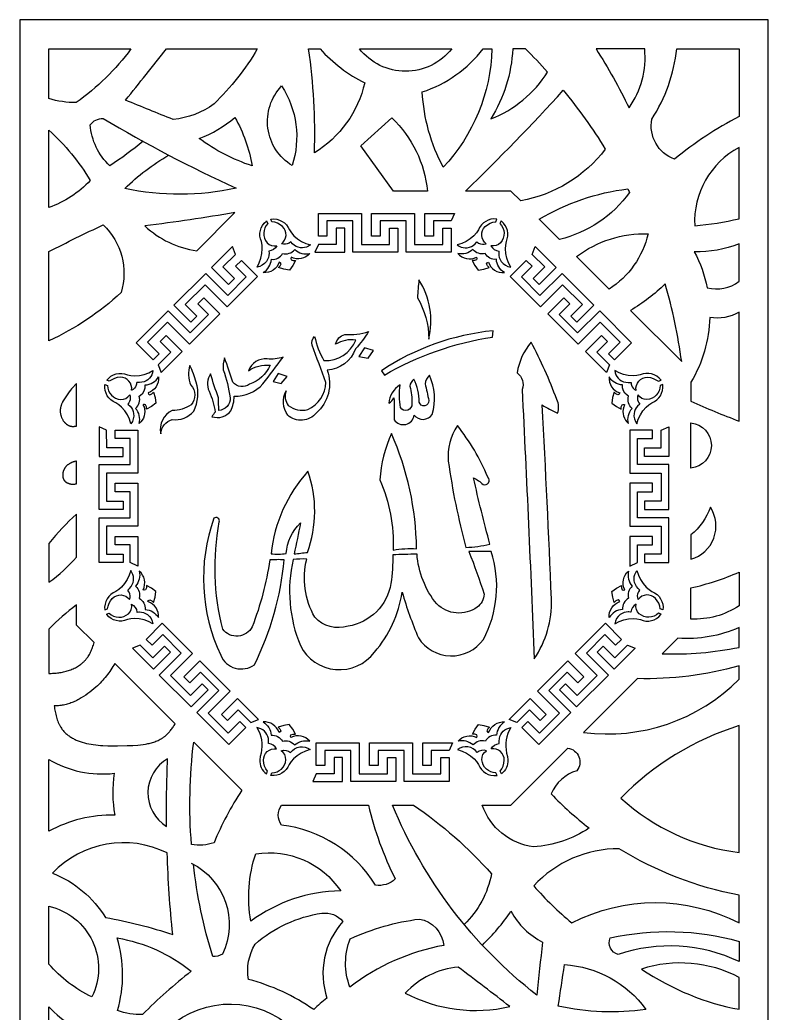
# Model space of a CAD drawing. Extents: x 1740 to 2256, y -56 to 1227.
# Drawn here: x 1740 to 2256, y 542 to 1227 of the extents above; entities that cross this region are included whole.
import ezdxf

# ---------------------------------------------------------------- set-up
doc = ezdxf.new("R2010")
doc.units = 0
doc.layers.add('LAYER_01', color=7, linetype='CONTINUOUS')

msp = doc.modelspace()

# ---------------------------------------------------------------- linework, layer by layer
at = {"layer": 'LAYER_01'}
for points in [[(1739.85, -56.39), (2255.8, -56.39), (2255.8, 1227.1), (1739.85, 1227.1)], [(1925.48, 1073.08), (1924.23, 1072.55), (1922.91, 1072.29), (1921.56, 1072.3), (1920.24, 1072.58), (1920.17, 1072.63), (1921.43, 1073.77), (1922.41, 1075.15), (1923.06, 1076.7), (1923.36, 1078.38), (1923.28, 1080.08), (1922.85, 1081.71), (1922.07, 1083.2), (1920.97, 1084.51), (1919.37, 1085.77), (1917.59, 1086.76), (1915.68, 1087.45), (1913.68, 1087.85), (1912.95, 1089.66), (1914.99, 1089.76), (1916.97, 1089.52), (1918.85, 1088.96), (1920.61, 1088.11), (1922.21, 1086.98), (1923.61, 1085.6), (1924.77, 1083.98), (1925.66, 1082.15), (1927.06, 1080.1), (1928.69, 1078.22), (1931.21, 1076.03), (1934, 1074.22), (1937.01, 1072.81), (1940.2, 1071.83), (1938.95, 1070.98), (1937.6, 1070.36), (1936.19, 1069.97), (1934.74, 1069.82), (1933.28, 1069.9), (1931.85, 1070.21), (1930.47, 1070.76), (1929.18, 1071.55), (1927.82, 1072.62), (1926.64, 1073.88), (1925.48, 1073.07)], [(1994.67, 1072.11), (1994.73, 1073.94), (1994.73, 1083.48), (2000.54, 1083.48), (2000.54, 1066.88), (1969.49, 1066.88), (1969.49, 1088.36), (1951.5, 1088.36), (1951.5, 1077.95), (1945.67, 1077.95), (1945.67, 1093.58), (1975.31, 1093.58), (1975.31, 1072.11)], [(2031.43, 1072.11), (2031.45, 1074.23), (2031.45, 1083.48), (2037.27, 1083.48), (2037.27, 1066.88), (2006.22, 1066.88), (2006.22, 1088.36), (1988.22, 1088.36), (1988.22, 1077.95), (1982.4, 1077.95), (1982.4, 1093.58), (2012.04, 1093.58), (2012.04, 1072.11)], [(2024.98, 1088.36), (2024.95, 1086.4), (2024.95, 1077.95), (2019.13, 1077.95), (2019.13, 1093.59), (2039.62, 1093.59), (2037.28, 1088.36)], [(2056.19, 1073.08), (2057.44, 1072.55), (2058.76, 1072.29), (2060.1, 1072.3), (2061.43, 1072.58), (2061.49, 1072.63), (2060.23, 1073.77), (2059.26, 1075.15), (2058.61, 1076.7), (2058.31, 1078.38), (2058.38, 1080.08), (2058.82, 1081.71), (2059.59, 1083.2), (2060.69, 1084.51), (2062.3, 1085.77), (2064.07, 1086.76), (2065.98, 1087.45), (2067.99, 1087.85), (2068.71, 1089.66), (2066.68, 1089.76), (2064.7, 1089.52), (2062.81, 1088.96), (2061.05, 1088.11), (2059.45, 1086.98), (2058.06, 1085.6), (2056.89, 1083.98), (2056, 1082.15), (2054.6, 1080.1), (2052.97, 1078.22), (2050.45, 1076.03), (2047.67, 1074.22), (2044.66, 1072.81), (2041.46, 1071.83), (2042.72, 1070.98), (2044.06, 1070.36), (2045.48, 1069.97), (2046.93, 1069.82), (2048.38, 1069.9), (2049.81, 1070.21), (2051.19, 1070.76), (2052.48, 1071.55), (2053.85, 1072.62), (2055.03, 1073.88), (2056.19, 1073.07)], [(1911.66, 1066.24), (1911.58, 1064.67), (1911.24, 1063.15), (1910.66, 1061.7), (1909.83, 1060.36), (1908.53, 1058.94), (1906.99, 1057.82), (1905.25, 1057.04), (1903.36, 1056.62), (1904.93, 1059.57), (1906.06, 1062.69), (1906.75, 1065.93), (1906.99, 1069.26), (1906.81, 1071.73), (1906.35, 1074.18), (1905.69, 1076.06), (1905.36, 1077.99), (1905.36, 1079.92), (1905.66, 1081.81), (1906.27, 1083.63), (1907.17, 1085.34), (1908.35, 1086.9), (1909.8, 1088.27), (1910.02, 1088.45), (1910.79, 1086.65), (1909.61, 1085.2), (1908.74, 1083.58), (1908.2, 1081.87), (1907.98, 1080.09), (1908.09, 1078.31), (1908.53, 1076.56), (1909.29, 1074.9), (1910.39, 1073.38), (1911.77, 1072.2), (1913.39, 1071.44), (1915.16, 1071.13), (1916.97, 1071.31), (1916.03, 1069.85), (1914.75, 1068.71), (1913.22, 1067.96), (1911.51, 1067.63), (1911.67, 1066.24)], [(1958, 1072.12), (1945.67, 1072.11), (1943.33, 1066.88), (1963.82, 1066.88), (1963.82, 1083.48), (1958, 1083.48)], [(2070, 1066.24), (2070.08, 1064.67), (2070.42, 1063.15), (2071.01, 1061.7), (2071.83, 1060.36), (2073.13, 1058.94), (2074.68, 1057.82), (2076.42, 1057.04), (2078.3, 1056.62), (2076.74, 1059.57), (2075.6, 1062.69), (2074.91, 1065.93), (2074.68, 1069.26), (2074.85, 1071.73), (2075.32, 1074.18), (2075.97, 1076.06), (2076.3, 1077.99), (2076.31, 1079.92), (2076, 1081.81), (2075.4, 1083.63), (2074.5, 1085.34), (2073.32, 1086.9), (2071.86, 1088.27), (2071.65, 1088.45), (2070.87, 1086.65), (2072.06, 1085.2), (2072.92, 1083.58), (2073.47, 1081.87), (2073.68, 1080.09), (2073.57, 1078.31), (2073.14, 1076.56), (2072.37, 1074.9), (2071.28, 1073.38), (2069.89, 1072.2), (2068.27, 1071.44), (2066.51, 1071.13), (2064.69, 1071.31), (2065.63, 1069.85), (2066.91, 1068.71), (2068.44, 1067.96), (2070.15, 1067.63), (2070, 1066.24)], [(1879.8, 1056.64), (1888.52, 1065.33), (1886.47, 1070.68), (1871.98, 1056.22), (1883.74, 1044.49), (1887.86, 1048.6)], [(2101.86, 1056.64), (2093.15, 1065.33), (2095.2, 1070.68), (2109.69, 1056.22), (2097.92, 1044.49), (2093.8, 1048.6)], [(1918.72, 1059.98), (1918, 1058.32), (1917.03, 1056.82), (1915.84, 1055.53), (1914.46, 1054.46), (1912.93, 1053.62), (1911.27, 1053.04), (1909.51, 1052.74), (1907.69, 1052.75), (1908.86, 1053.55), (1909.91, 1054.47), (1910.83, 1055.51), (1911.62, 1056.65), (1912.26, 1057.87), (1912.76, 1059.17), (1913.1, 1060.52), (1913.27, 1061.93), (1914.45, 1061.91), (1915.6, 1062.05), (1916.71, 1062.37), (1917.76, 1062.83), (1918.73, 1063.43), (1919.61, 1064.18), (1920.38, 1065.04), (1921.03, 1066.03), (1922.18, 1065.79), (1923.34, 1065.72), (1924.49, 1065.81), (1925.61, 1066.07), (1926.67, 1066.48), (1927.68, 1067.04), (1928.6, 1067.75), (1929.42, 1068.6), (1930.53, 1067.72), (1931.73, 1067), (1933, 1066.43), (1934.33, 1066.02), (1935.69, 1065.77), (1937.08, 1065.69), (1938.48, 1065.77), (1939.87, 1066.03), (1938.58, 1064.74), (1937.12, 1063.71), (1935.53, 1062.95), (1933.85, 1062.46), (1932.11, 1062.25), (1930.35, 1062.33), (1928.61, 1062.7), (1926.91, 1063.38), (1926.64, 1062.53), (1926.84, 1061.66), (1928.34, 1061.1), (1929.93, 1061.11), (1928.09, 1057.68), (1925.77, 1054.55), (1921.91, 1055.13), (1918.18, 1056.26), (1919.31, 1057.38), (1919.98, 1058.82), (1919.51, 1059.57)], [(2062.94, 1059.98), (2063.66, 1058.32), (2064.63, 1056.82), (2065.82, 1055.53), (2067.2, 1054.46), (2068.74, 1053.62), (2070.4, 1053.04), (2072.15, 1052.74), (2073.97, 1052.75), (2072.81, 1053.55), (2071.76, 1054.47), (2070.84, 1055.51), (2070.05, 1056.65), (2069.4, 1057.87), (2068.9, 1059.17), (2068.57, 1060.52), (2068.39, 1061.93), (2067.21, 1061.91), (2066.06, 1062.05), (2064.95, 1062.37), (2063.9, 1062.83), (2062.93, 1063.43), (2062.05, 1064.18), (2061.28, 1065.04), (2060.64, 1066.03), (2059.48, 1065.79), (2058.32, 1065.72), (2057.18, 1065.81), (2056.06, 1066.07), (2054.99, 1066.48), (2053.99, 1067.04), (2053.07, 1067.75), (2052.25, 1068.6), (2051.13, 1067.72), (2049.93, 1067), (2048.66, 1066.43), (2047.34, 1066.02), (2045.98, 1065.77), (2044.59, 1065.69), (2043.19, 1065.77), (2041.8, 1066.03), (2043.09, 1064.74), (2044.54, 1063.71), (2046.13, 1062.95), (2047.81, 1062.46), (2049.55, 1062.25), (2051.31, 1062.33), (2053.06, 1062.7), (2054.75, 1063.38), (2055.03, 1062.53), (2054.82, 1061.66), (2053.33, 1061.1), (2051.73, 1061.11), (2053.58, 1057.68), (2055.89, 1054.55), (2059.75, 1055.13), (2063.49, 1056.26), (2062.35, 1057.38), (2061.69, 1058.82), (2062.15, 1059.57)], [(1883.2, 1037.04), (1867.98, 1052.23), (1846.01, 1030.32), (1857.78, 1018.58), (1861.9, 1022.69), (1853.84, 1030.73), (1867.56, 1044.42), (1882.79, 1029.24), (1903.74, 1050.14), (1892.66, 1061.21), (1888.54, 1057.1), (1895.92, 1049.74)], [(2098.47, 1037.04), (2113.69, 1052.23), (2135.65, 1030.32), (2123.89, 1018.58), (2119.77, 1022.69), (2127.83, 1030.73), (2114.1, 1044.42), (2098.88, 1029.24), (2077.92, 1050.14), (2089, 1061.21), (2093.12, 1057.1), (2085.75, 1049.74)], [(1857.23, 1011.14), (1842.01, 1026.32), (1820.05, 1004.41), (1831.81, 992.67), (1835.93, 996.78), (1827.87, 1004.83), (1841.6, 1018.52), (1856.82, 1003.33), (1877.78, 1024.24), (1866.69, 1035.3), (1862.58, 1031.2), (1869.95, 1023.83)], [(2124.43, 1011.14), (2139.65, 1026.32), (2161.62, 1004.41), (2149.85, 992.67), (2145.73, 996.78), (2153.79, 1004.83), (2140.07, 1018.52), (2124.84, 1003.33), (2103.89, 1024.24), (2114.97, 1035.3), (2119.09, 1031.2), (2111.71, 1023.83)], [(1843.99, 997.92), (1835.28, 989.23), (1837.32, 983.88), (1851.81, 998.33), (1840.73, 1009.39), (1836.61, 1005.28)], [(2137.68, 997.92), (2146.39, 989.23), (2144.34, 983.88), (2129.85, 998.33), (2140.93, 1009.39), (2145.06, 1005.28)], [(1820.65, 977.02), (1820.41, 976.87), (1820.35, 976.41), (1820.3, 975.76), (1820.11, 975.01), (1819.57, 973.95), (1818.85, 973.01), (1817.98, 972.22), (1816.97, 971.58), (1816.9, 971.58), (1816.97, 973.28), (1816.68, 974.94), (1816.04, 976.49), (1815.07, 977.89), (1813.81, 979.04), (1812.35, 979.88), (1810.74, 980.39), (1809.04, 980.54), (1807.02, 980.3), (1805.06, 979.75), (1803.22, 978.89), (1801.52, 977.76), (1799.72, 978.53), (1801.09, 980.04), (1802.66, 981.26), (1804.39, 982.2), (1806.24, 982.84), (1808.17, 983.16), (1810.13, 983.17), (1812.1, 982.85), (1814.03, 982.18), (1816.47, 981.72), (1818.96, 981.54), (1822.29, 981.77), (1825.55, 982.46), (1828.68, 983.59), (1831.63, 985.15), (1831.35, 983.66), (1830.84, 982.27), (1830.11, 981), (1829.19, 979.86), (1828.1, 978.89), (1826.87, 978.11), (1825.5, 977.52), (1824.02, 977.17), (1822.34, 976.96)], [(1824.83, 961.6), (1824.75, 961.38), (1824.92, 961.06), (1825.45, 960.09), (1825.82, 958.54), (1825.96, 956.97), (1825.86, 955.41), (1825.54, 953.9), (1825.01, 952.44), (1824.26, 951.07), (1823.31, 949.81), (1822.17, 948.69), (1822.42, 950.08), (1822.51, 951.48), (1822.43, 952.87), (1822.18, 954.23), (1821.77, 955.55), (1821.2, 956.82), (1820.47, 958.02), (1819.6, 959.13), (1820.45, 959.95), (1821.16, 960.87), (1821.72, 961.87), (1822.13, 962.94), (1822.39, 964.05), (1822.48, 965.19), (1822.41, 966.35), (1822.17, 967.5), (1823.12, 968.12), (1824.58, 969.54), (1825.63, 971.26), (1826.21, 973.19), (1826.29, 975.23), (1827.7, 975.4), (1829.06, 975.74), (1830.36, 976.23), (1831.59, 976.88), (1832.73, 977.66), (1833.77, 978.58), (1834.7, 979.63), (1835.5, 980.79), (1835.5, 978.97), (1835.2, 977.22), (1834.62, 975.56), (1833.77, 974.02), (1832.69, 972.65), (1831.39, 971.46), (1829.89, 970.5), (1828.21, 969.78), (1828.62, 968.99), (1829.39, 968.51), (1830.84, 969.17), (1831.96, 970.3), (1833.09, 966.58), (1833.67, 962.73), (1830.53, 960.42), (1827.08, 958.58), (1827.09, 960.17), (1826.54, 961.66), (1825.77, 961.87), (1825, 961.7)], [(2156.84, 961.6), (2156.92, 961.38), (2156.75, 961.06), (2156.22, 960.09), (2155.84, 958.54), (2155.71, 956.97), (2155.8, 955.41), (2156.12, 953.9), (2156.66, 952.44), (2157.4, 951.07), (2158.35, 949.81), (2159.5, 948.69), (2159.24, 950.08), (2159.15, 951.48), (2159.24, 952.87), (2159.49, 954.23), (2159.9, 955.55), (2160.47, 956.82), (2161.19, 958.02), (2162.06, 959.13), (2161.22, 959.95), (2160.51, 960.87), (2159.94, 961.87), (2159.53, 962.94), (2159.28, 964.05), (2159.18, 965.19), (2159.25, 966.35), (2159.5, 967.5), (2158.55, 968.12), (2157.08, 969.54), (2156.04, 971.26), (2155.45, 973.19), (2155.37, 975.23), (2153.97, 975.4), (2152.61, 975.74), (2151.31, 976.23), (2150.08, 976.88), (2148.94, 977.66), (2147.89, 978.58), (2146.96, 979.63), (2146.16, 980.79), (2146.16, 978.97), (2146.46, 977.22), (2147.05, 975.56), (2147.89, 974.02), (2148.97, 972.65), (2150.28, 971.46), (2151.78, 970.5), (2153.45, 969.78), (2153.04, 968.99), (2152.28, 968.51), (2150.83, 969.17), (2149.7, 970.3), (2148.58, 966.58), (2148, 962.73), (2151.14, 960.42), (2154.58, 958.58), (2154.57, 960.17), (2155.13, 961.66), (2155.89, 961.87), (2156.66, 961.7)], [(2161.01, 977.02), (2161.25, 976.87), (2161.32, 976.41), (2161.36, 975.76), (2161.55, 975.01), (2162.09, 973.95), (2162.81, 973.01), (2163.68, 972.22), (2164.69, 971.58), (2164.77, 971.58), (2164.69, 973.28), (2164.98, 974.94), (2165.62, 976.49), (2166.6, 977.89), (2167.85, 979.04), (2169.31, 979.88), (2170.92, 980.39), (2172.62, 980.54), (2174.65, 980.3), (2176.6, 979.75), (2178.45, 978.89), (2180.14, 977.76), (2181.94, 978.53), (2180.58, 980.04), (2179.01, 981.26), (2177.28, 982.2), (2175.43, 982.84), (2173.5, 983.16), (2171.53, 983.17), (2169.56, 982.85), (2167.64, 982.18), (2165.19, 981.72), (2162.71, 981.54), (2159.37, 981.77), (2156.12, 982.46), (2152.99, 983.59), (2150.03, 985.15), (2150.31, 983.66), (2150.83, 982.27), (2151.55, 981), (2152.47, 979.86), (2153.56, 978.89), (2154.8, 978.11), (2156.16, 977.52), (2157.64, 977.17), (2159.32, 976.96)], [(1778.99, 976.22), (1778.53, 975.79), (1778.07, 975.36), (1777.62, 974.91), (1777.18, 974.45), (1776.75, 973.99), (1776.33, 973.52), (1775.51, 972.56), (1774.71, 971.56), (1773.93, 970.55), (1772.4, 968.45), (1771.45, 967.09), (1770.99, 966.4), (1770.54, 965.7), (1770.11, 964.99), (1769.7, 964.28), (1769.32, 963.55), (1769.14, 963.18), (1768.96, 962.82), (1768.8, 962.44), (1768.64, 962.07), (1768.5, 961.69), (1768.36, 961.32), (1768.23, 960.93), (1768.12, 960.55), (1768.01, 960.16), (1767.92, 959.78), (1767.84, 959.38), (1767.78, 958.99), (1767.75, 958.79), (1767.72, 958.59), (1767.7, 958.39), (1767.69, 958.19), (1767.67, 957.99), (1767.66, 957.79), (1767.65, 957.58), (1767.65, 957.38), (1767.65, 957.18), (1767.66, 956.97), (1767.67, 956.77), (1767.68, 956.56), (1767.7, 956.37), (1767.72, 956.18), (1767.77, 955.79), (1767.83, 955.41), (1767.91, 955.02), (1768, 954.64), (1768.1, 954.25), (1768.22, 953.87), (1768.34, 953.49), (1768.48, 953.11), (1768.64, 952.74), (1768.8, 952.37), (1768.97, 952.01), (1769.16, 951.65), (1769.36, 951.3), (1769.56, 950.96), (1769.78, 950.62), (1770.01, 950.29), (1770.25, 949.98), (1770.37, 949.82), (1770.49, 949.67), (1770.62, 949.52), (1770.75, 949.37), (1770.88, 949.23), (1771.02, 949.09), (1771.15, 948.95), (1771.29, 948.82), (1771.43, 948.69), (1771.58, 948.56), (1771.72, 948.44), (1771.87, 948.31), (1772.02, 948.2), (1772.17, 948.08), (1772.32, 947.97), (1772.48, 947.87), (1772.63, 947.77), (1772.79, 947.67), (1772.95, 947.58), (1773.11, 947.49), (1773.28, 947.4), (1773.44, 947.32), (1773.61, 947.25), (1773.78, 947.18), (1773.95, 947.11), (1774.12, 947.05), (1774.3, 946.99), (1774.47, 946.94), (1774.61, 946.9), (1774.75, 946.87), (1774.88, 946.84), (1775.02, 946.81), (1775.16, 946.78), (1775.3, 946.76), (1775.44, 946.74), (1775.58, 946.73), (1775.72, 946.71), (1775.87, 946.7), (1776.15, 946.68), (1776.44, 946.67), (1776.72, 946.67), (1777.01, 946.68), (1777.3, 946.7), (1777.58, 946.72), (1777.87, 946.76), (1778.15, 946.79), (1778.44, 946.84), (1778.72, 946.88), (1778.99, 946.94)], [(1815.88, 960.61), (1816.76, 959.5), (1817.46, 958.29), (1817.97, 956.99), (1818.29, 955.61), (1818.38, 953.69), (1818.08, 951.81), (1817.4, 950.02), (1816.36, 948.4), (1815.38, 951.59), (1813.97, 954.59), (1812.16, 957.38), (1809.97, 959.89), (1808.08, 961.52), (1806.03, 962.92), (1804.23, 963.79), (1802.63, 964.92), (1801.26, 966.28), (1800.13, 967.84), (1799.27, 969.55), (1798.7, 971.4), (1798.43, 973.33), (1798.49, 975.32), (1798.49, 975.61), (1800.3, 974.88), (1800.5, 973.01), (1801.03, 971.26), (1801.86, 969.67), (1802.97, 968.26), (1804.31, 967.07), (1805.85, 966.14), (1807.57, 965.51), (1809.43, 965.2), (1811.25, 965.35), (1812.93, 965.95), (1814.4, 966.98), (1815.56, 968.38), (1815.85, 967.27), (1815.94, 966.11), (1815.82, 964.98), (1815.51, 963.89), (1815, 962.88), (1814.32, 961.96), (1814.3, 961.94), (1814.31, 961.93), (1814.32, 961.94)], [(2165.79, 960.61), (2164.91, 959.5), (2164.2, 958.29), (2163.69, 956.99), (2163.38, 955.61), (2163.29, 953.69), (2163.59, 951.81), (2164.27, 950.02), (2165.3, 948.4), (2166.29, 951.59), (2167.69, 954.59), (2169.51, 957.38), (2171.7, 959.89), (2173.58, 961.52), (2175.64, 962.92), (2177.44, 963.79), (2179.03, 964.92), (2180.4, 966.28), (2181.53, 967.84), (2182.39, 969.55), (2182.97, 971.4), (2183.23, 973.33), (2183.18, 975.32), (2183.18, 975.61), (2181.36, 974.88), (2181.17, 973.01), (2180.64, 971.26), (2179.8, 969.67), (2178.7, 968.26), (2177.36, 967.07), (2175.81, 966.14), (2174.09, 965.51), (2172.23, 965.2), (2170.42, 965.35), (2168.73, 965.95), (2167.27, 966.98), (2166.11, 968.38), (2165.81, 967.27), (2165.72, 966.11), (2165.84, 964.98), (2166.16, 963.89), (2166.66, 962.88), (2167.35, 961.96), (2167.36, 961.94), (2167.35, 961.93), (2167.34, 961.94)], [(1799.7, 931.77), (1799.68, 944.07), (1794.44, 946.41), (1794.44, 925.97), (1811.08, 925.97), (1811.08, 931.77)], [(2181.97, 931.77), (2181.98, 944.07), (2187.22, 946.41), (2187.22, 925.97), (2170.58, 925.97), (2170.58, 931.77)], [(1799.68, 895.19), (1801.52, 895.13), (1811.08, 895.13), (1811.08, 889.33), (1794.44, 889.33), (1794.44, 920.31), (1815.97, 920.31), (1815.97, 938.26), (1805.54, 938.26), (1805.54, 944.07), (1821.21, 944.07), (1821.21, 914.5), (1799.68, 914.5)], [(2181.98, 895.19), (2180.14, 895.13), (2170.58, 895.13), (2170.58, 889.33), (2187.22, 889.33), (2187.22, 920.31), (2165.69, 920.31), (2165.69, 938.26), (2176.13, 938.26), (2176.13, 944.07), (2160.45, 944.07), (2160.45, 914.5), (2181.98, 914.5)], [(1778.99, 922.79), (1778.4, 922.66), (1777.8, 922.5), (1777.5, 922.42), (1777.2, 922.33), (1776.9, 922.23), (1776.61, 922.13), (1776.31, 922.03), (1776.02, 921.91), (1775.73, 921.79), (1775.44, 921.67), (1775.16, 921.54), (1774.88, 921.4), (1774.6, 921.25), (1774.32, 921.1), (1774.05, 920.95), (1773.79, 920.78), (1773.53, 920.61), (1773.27, 920.43), (1773.02, 920.24), (1772.77, 920.05), (1772.54, 919.85), (1772.3, 919.64), (1772.08, 919.43), (1771.86, 919.2), (1771.64, 918.97), (1771.54, 918.85), (1771.44, 918.73), (1771.34, 918.61), (1771.24, 918.49), (1771.15, 918.36), (1771.05, 918.23), (1770.96, 918.1), (1770.87, 917.97), (1770.79, 917.83), (1770.7, 917.7), (1770.56, 917.46), (1770.43, 917.22), (1770.31, 916.98), (1770.19, 916.73), (1770.09, 916.48), (1769.98, 916.22), (1769.89, 915.96), (1769.8, 915.7), (1769.72, 915.43), (1769.65, 915.17), (1769.58, 914.9), (1769.53, 914.63), (1769.48, 914.36), (1769.44, 914.08), (1769.41, 913.81), (1769.38, 913.54), (1769.37, 913.27), (1769.36, 913), (1769.37, 912.73), (1769.37, 912.6), (1769.38, 912.47), (1769.39, 912.33), (1769.4, 912.2), (1769.42, 912.07), (1769.44, 911.94), (1769.46, 911.81), (1769.48, 911.68), (1769.5, 911.56), (1769.53, 911.43), (1769.56, 911.3), (1769.59, 911.18), (1769.63, 911.06), (1769.67, 910.94), (1769.71, 910.81), (1769.75, 910.7), (1769.79, 910.58), (1769.84, 910.46), (1769.89, 910.35), (1769.95, 910.23), (1770, 910.12), (1770.06, 910.01), (1770.12, 909.9), (1770.19, 909.79), (1770.25, 909.69), (1770.32, 909.58), (1770.4, 909.47), (1770.49, 909.36), (1770.58, 909.25), (1770.67, 909.15), (1770.76, 909.04), (1770.86, 908.94), (1770.96, 908.84), (1771.06, 908.75), (1771.16, 908.65), (1771.27, 908.56), (1771.38, 908.47), (1771.49, 908.38), (1771.61, 908.3), (1771.73, 908.21), (1771.85, 908.13), (1771.97, 908.06), (1772.09, 907.98), (1772.21, 907.91), (1772.34, 907.84), (1772.47, 907.77), (1772.6, 907.7), (1772.73, 907.64), (1772.86, 907.58), (1773, 907.52), (1773.13, 907.46), (1773.27, 907.41), (1773.54, 907.31), (1773.82, 907.21), (1774.1, 907.13), (1774.25, 907.09), (1774.4, 907.05), (1774.56, 907.02), (1774.71, 906.98), (1774.86, 906.95), (1775.02, 906.93), (1775.33, 906.88), (1775.63, 906.85), (1775.94, 906.82), (1776.25, 906.81), (1776.56, 906.81), (1776.87, 906.81), (1777.18, 906.83), (1777.49, 906.86), (1777.79, 906.89), (1778.1, 906.94), (1778.4, 906.99), (1778.7, 907.06), (1778.99, 907.13)], [(1799.68, 858.51), (1801.81, 858.49), (1811.08, 858.49), (1811.08, 852.69), (1794.44, 852.69), (1794.44, 883.67), (1815.97, 883.67), (1815.97, 901.62), (1805.54, 901.62), (1805.54, 907.43), (1821.21, 907.43), (1821.21, 877.86), (1799.68, 877.86)], [(2181.98, 858.51), (2179.85, 858.49), (2170.58, 858.49), (2170.58, 852.69), (2187.22, 852.69), (2187.22, 883.67), (2165.69, 883.67), (2165.69, 901.62), (2176.13, 901.62), (2176.13, 907.43), (2160.45, 907.43), (2160.45, 877.86), (2181.98, 877.86)], [(1815.97, 864.94), (1814.01, 864.98), (1805.54, 864.98), (1805.54, 870.78), (1821.22, 870.78), (1821.22, 850.34), (1815.97, 852.68)], [(2165.69, 864.94), (2167.66, 864.98), (2176.13, 864.98), (2176.13, 870.78), (2160.45, 870.78), (2160.45, 850.34), (2165.69, 852.68)], [(1814.24, 833.68), (1814.24, 833.68), (1815.5, 834.86), (1816.57, 836.22), (1817.36, 837.51), (1817.91, 838.89), (1818.23, 840.31), (1818.31, 841.77), (1818.15, 843.21), (1817.77, 844.62), (1817.15, 845.97), (1816.29, 847.22), (1815.3, 844.03), (1813.89, 841.03), (1812.08, 838.24), (1809.88, 835.73), (1808, 834.11), (1805.94, 832.71), (1804.11, 831.82), (1802.49, 830.66), (1801.1, 829.27), (1799.97, 827.67), (1799.11, 825.92), (1798.55, 824.04), (1798.31, 822.06), (1798.41, 820.03), (1800.24, 820.75), (1800.63, 822.75), (1801.33, 824.66), (1802.32, 826.43), (1803.58, 828.03), (1804.89, 829.12), (1806.39, 829.9), (1808.02, 830.34), (1809.72, 830.41), (1811.4, 830.11), (1812.96, 829.46), (1814.34, 828.49), (1815.49, 827.23), (1815.53, 827.3), (1815.81, 828.55), (1815.84, 829.82), (1815.62, 831.07), (1815.17, 832.26), (1815.04, 832.53), (1815.04, 832.53)], [(1828.19, 825.79), (1828.6, 826.57), (1829.35, 827.04), (1830.8, 826.37), (1831.93, 825.24), (1833.05, 828.97), (1833.64, 832.82), (1830.5, 835.13), (1827.06, 836.97), (1827.07, 835.38), (1826.51, 833.89), (1825.64, 833.69), (1824.78, 833.96), (1825.46, 835.65), (1825.84, 837.39), (1825.92, 839.15), (1825.71, 840.88), (1825.22, 842.56), (1824.45, 844.15), (1823.42, 845.6), (1822.13, 846.89), (1822.39, 845.5), (1822.47, 844.1), (1822.39, 842.72), (1822.14, 841.36), (1821.72, 840.03), (1821.15, 838.77), (1820.43, 837.57), (1819.56, 836.46), (1820.41, 835.64), (1821.11, 834.72), (1821.68, 833.72), (1822.09, 832.65), (1822.35, 831.54), (1822.44, 830.4), (1822.37, 829.24), (1822.13, 828.09), (1823.11, 827.44), (1823.99, 826.67), (1824.73, 825.8), (1825.34, 824.83), (1825.8, 823.78), (1826.11, 822.68), (1826.26, 821.53), (1826.24, 820.35), (1827.65, 820.18), (1829.01, 819.84), (1830.31, 819.34), (1831.53, 818.7), (1832.67, 817.91), (1833.71, 816.99), (1834.64, 815.94), (1835.45, 814.78), (1835.45, 816.6), (1835.15, 818.35), (1834.57, 820.01), (1833.73, 821.54), (1832.65, 822.91), (1831.35, 824.1), (1829.86, 825.07)], [(2153.48, 825.79), (2153.07, 826.57), (2152.31, 827.04), (2150.86, 826.37), (2149.74, 825.24), (2148.61, 828.97), (2148.03, 832.82), (2151.16, 835.13), (2154.6, 836.97), (2154.6, 835.38), (2155.16, 833.89), (2156.03, 833.69), (2156.88, 833.96), (2156.2, 835.65), (2155.83, 837.39), (2155.75, 839.15), (2155.96, 840.88), (2156.45, 842.56), (2157.21, 844.15), (2158.24, 845.6), (2159.53, 846.89), (2159.28, 845.5), (2159.19, 844.1), (2159.28, 842.72), (2159.53, 841.36), (2159.94, 840.03), (2160.51, 838.77), (2161.23, 837.57), (2162.11, 836.46), (2161.26, 835.64), (2160.55, 834.72), (2159.99, 833.72), (2159.57, 832.65), (2159.32, 831.54), (2159.22, 830.4), (2159.29, 829.24), (2159.54, 828.09), (2158.55, 827.44), (2157.68, 826.67), (2156.94, 825.8), (2156.33, 824.83), (2155.86, 823.78), (2155.55, 822.68), (2155.4, 821.53), (2155.42, 820.35), (2154.02, 820.18), (2152.66, 819.84), (2151.36, 819.34), (2150.13, 818.7), (2148.99, 817.91), (2147.95, 816.99), (2147.02, 815.94), (2146.22, 814.78), (2146.22, 816.6), (2146.52, 818.35), (2147.1, 820.01), (2147.94, 821.54), (2149.01, 822.91), (2150.31, 824.1), (2151.8, 825.07)], [(2167.42, 833.68), (2167.43, 833.68), (2166.16, 834.86), (2165.1, 836.22), (2164.31, 837.51), (2163.76, 838.89), (2163.44, 840.31), (2163.36, 841.77), (2163.51, 843.21), (2163.9, 844.62), (2164.52, 845.97), (2165.37, 847.22), (2166.36, 844.03), (2167.77, 841.03), (2169.59, 838.24), (2171.78, 835.73), (2173.67, 834.11), (2175.72, 832.71), (2177.56, 831.82), (2179.18, 830.66), (2180.56, 829.27), (2181.69, 827.67), (2182.55, 825.92), (2183.11, 824.04), (2183.35, 822.06), (2183.25, 820.03), (2181.43, 820.75), (2181.03, 822.75), (2180.33, 824.66), (2179.34, 826.43), (2178.08, 828.03), (2176.77, 829.12), (2175.28, 829.9), (2173.65, 830.34), (2171.94, 830.41), (2170.26, 830.11), (2168.71, 829.46), (2167.33, 828.49), (2166.18, 827.23), (2166.13, 827.3), (2165.86, 828.55), (2165.83, 829.82), (2166.04, 831.07), (2166.49, 832.26), (2166.63, 832.53), (2166.63, 832.53)], [(1820.51, 818.56), (1820.58, 818.45), (1820.82, 818.51), (1821.91, 818.72), (1822.29, 818.72), (1823.76, 818.59), (1825.19, 818.24), (1826.54, 817.67), (1827.79, 816.89), (1829.22, 815.59), (1830.34, 814.05), (1831.13, 812.31), (1831.55, 810.43), (1828.59, 811.99), (1825.47, 813.13), (1822.21, 813.82), (1818.88, 814.05), (1816.4, 813.88), (1813.95, 813.41), (1812.06, 812.76), (1810.13, 812.43), (1808.2, 812.43), (1806.3, 812.73), (1804.47, 813.33), (1802.76, 814.23), (1801.2, 815.41), (1799.83, 816.86), (1799.64, 817.08), (1801.44, 817.85), (1802.9, 816.66), (1804.52, 815.8), (1806.24, 815.26), (1808.02, 815.04), (1809.81, 815.15), (1811.56, 815.58), (1813.22, 816.35), (1814.75, 817.44), (1815.93, 818.82), (1816.69, 820.44), (1817, 822.2), (1816.83, 824.01), (1818.28, 823.08), (1819.42, 821.81), (1820.18, 820.29), (1820.51, 818.6)], [(2161.16, 818.56), (2161.08, 818.45), (2160.85, 818.51), (2159.76, 818.72), (2159.37, 818.72), (2157.9, 818.59), (2156.48, 818.24), (2155.13, 817.67), (2153.87, 816.89), (2152.44, 815.59), (2151.32, 814.05), (2150.54, 812.31), (2150.12, 810.43), (2153.07, 811.99), (2156.2, 813.13), (2159.45, 813.82), (2162.78, 814.05), (2165.27, 813.88), (2167.72, 813.41), (2169.6, 812.76), (2171.53, 812.43), (2173.47, 812.43), (2175.37, 812.73), (2177.19, 813.33), (2178.9, 814.23), (2180.47, 815.41), (2181.84, 816.86), (2182.02, 817.08), (2180.22, 817.85), (2178.76, 816.66), (2177.15, 815.8), (2175.43, 815.26), (2173.65, 815.04), (2171.86, 815.15), (2170.11, 815.58), (2168.44, 816.35), (2166.91, 817.44), (2165.73, 818.82), (2164.97, 820.44), (2164.66, 822.2), (2164.84, 824.01), (2163.38, 823.08), (2162.25, 821.81), (2161.49, 820.29), (2161.16, 818.6)], [(1857.48, 761.05), (1843.75, 774.75), (1858.98, 789.93), (1838.01, 810.84), (1826.93, 799.78), (1831.05, 795.68), (1838.43, 803.03), (1851.15, 790.34), (1835.93, 775.15), (1857.89, 753.24), (1869.66, 764.98), (1865.53, 769.09)], [(2124.19, 761.05), (2137.92, 774.75), (2122.69, 789.93), (2143.65, 810.84), (2154.73, 799.78), (2150.62, 795.68), (2143.24, 803.03), (2130.51, 790.34), (2145.73, 775.15), (2123.77, 753.24), (2112.01, 764.98), (2116.13, 769.09)], [(1831.51, 786.96), (1822.8, 795.65), (1817.44, 793.61), (1831.93, 779.15), (1843.69, 790.89), (1839.57, 795)], [(2150.15, 786.96), (2158.86, 795.65), (2164.23, 793.61), (2149.74, 779.15), (2137.97, 790.89), (2142.1, 795)], [(1805.36, 783.18), (1804.71, 782.05), (1804.04, 780.93), (1803.34, 779.83), (1802.62, 778.75), (1801.88, 777.68), (1801.12, 776.62), (1800.33, 775.58), (1799.52, 774.56), (1798.69, 773.55), (1797.84, 772.56), (1796.97, 771.58), (1796.07, 770.61), (1795.16, 769.66), (1794.22, 768.73), (1793.26, 767.8), (1792.29, 766.9), (1790.95, 765.7), (1789.57, 764.54), (1788.16, 763.41), (1786.72, 762.32), (1785.25, 761.27), (1783.75, 760.27), (1782.22, 759.33), (1781.45, 758.88), (1780.66, 758.45), (1779.88, 758.03), (1779.08, 757.63), (1778.28, 757.24), (1777.48, 756.88), (1776.66, 756.53), (1775.84, 756.2), (1775.02, 755.89), (1774.19, 755.6), (1773.36, 755.33), (1772.52, 755.08), (1771.67, 754.85), (1770.83, 754.65), (1769.97, 754.47), (1769.11, 754.31), (1768.25, 754.17), (1767.38, 754.07), (1766.43, 753.98), (1765.47, 753.92), (1764.52, 753.88), (1763.55, 753.87), (1763.67, 752.91), (1763.81, 751.94), (1763.96, 750.97), (1764.14, 749.99), (1764.33, 749.02), (1764.55, 748.05), (1764.79, 747.09), (1765.05, 746.13), (1765.34, 745.19), (1765.65, 744.26), (1765.99, 743.34), (1766.35, 742.45), (1766.54, 742.01), (1766.74, 741.57), (1766.94, 741.15), (1767.15, 740.72), (1767.37, 740.31), (1767.6, 739.9), (1767.83, 739.49), (1768.07, 739.1), (1768.46, 738.51), (1768.86, 737.93), (1769.28, 737.37), (1769.71, 736.83), (1770.17, 736.31), (1770.63, 735.8), (1771.12, 735.31), (1771.62, 734.84), (1772.13, 734.38), (1772.66, 733.94), (1773.2, 733.52), (1773.76, 733.11), (1774.33, 732.71), (1774.92, 732.33), (1775.52, 731.96), (1776.13, 731.61), (1776.75, 731.27), (1777.39, 730.95), (1778.03, 730.64), (1778.69, 730.34), (1779.36, 730.06), (1780.04, 729.79), (1780.73, 729.53), (1781.43, 729.28), (1782.14, 729.05), (1782.86, 728.82), (1784.33, 728.41), (1785.83, 728.04), (1787.36, 727.72), (1788.92, 727.43), (1790.5, 727.18), (1792.11, 726.96), (1793.74, 726.78), (1795.39, 726.63), (1797.05, 726.51), (1800.41, 726.35), (1803.79, 726.28), (1807.19, 726.29), (1813.92, 726.46), (1817.63, 726.62), (1821.25, 726.87), (1823.02, 727.04), (1824.76, 727.26), (1826.47, 727.52), (1827.31, 727.67), (1828.14, 727.83), (1828.96, 728.01), (1829.78, 728.2), (1830.58, 728.42), (1831.37, 728.65), (1832.15, 728.89), (1832.92, 729.16), (1833.68, 729.45), (1834.43, 729.76), (1835.16, 730.08), (1835.89, 730.44), (1836.6, 730.81), (1837.29, 731.21), (1837.64, 731.42), (1837.98, 731.63), (1838.32, 731.85), (1838.65, 732.08), (1838.98, 732.32), (1839.31, 732.56), (1839.63, 732.81), (1839.95, 733.06), (1840.47, 733.5), (1840.98, 733.95), (1841.47, 734.42), (1841.96, 734.9), (1842.44, 735.4), (1842.91, 735.91), (1843.36, 736.44), (1843.81, 736.98), (1844.24, 737.53), (1844.67, 738.09), (1845.08, 738.65), (1845.48, 739.23), (1845.87, 739.81), (1846.24, 740.39), (1846.61, 740.99), (1846.96, 741.58)], [(1883.45, 735.14), (1869.72, 748.83), (1884.95, 764.02), (1863.99, 784.93), (1852.9, 773.87), (1857.02, 769.76), (1864.4, 777.12), (1877.12, 764.43), (1861.9, 749.24), (1883.86, 727.33), (1895.63, 739.07), (1891.51, 743.17)], [(2098.22, 735.14), (2111.94, 748.83), (2096.72, 764.02), (2117.68, 784.93), (2128.76, 773.87), (2124.65, 769.76), (2117.26, 777.12), (2104.54, 764.43), (2119.76, 749.24), (2097.8, 727.33), (2086.04, 739.07), (2090.16, 743.17)], [(1890.37, 751.21), (1899.08, 742.52), (1904.45, 744.57), (1889.96, 759.02), (1878.88, 747.96), (1882.99, 743.85)], [(2091.29, 751.21), (2082.58, 742.52), (2077.22, 744.57), (2091.71, 759.02), (2102.79, 747.96), (2098.67, 743.85)], [(1926.77, 732.12), (1926.51, 732.96), (1926.71, 733.82), (1928.2, 734.38), (1929.8, 734.37), (1927.96, 737.8), (1925.64, 740.94), (1921.78, 740.36), (1918.05, 739.24), (1919.18, 738.11), (1919.84, 736.67), (1919.37, 735.9), (1918.58, 735.5), (1917.86, 737.17), (1916.89, 738.67), (1915.7, 739.97), (1914.32, 741.05), (1912.79, 741.89), (1911.12, 742.47), (1909.36, 742.77), (1907.54, 742.77), (1908.7, 741.97), (1909.75, 741.04), (1910.67, 740), (1911.46, 738.86), (1912.11, 737.64), (1912.6, 736.34), (1912.94, 734.98), (1913.11, 733.58), (1914.29, 733.6), (1915.44, 733.45), (1916.55, 733.13), (1917.6, 732.67), (1918.57, 732.06), (1919.44, 731.32), (1920.21, 730.45), (1920.86, 729.46), (1922.01, 729.71), (1923.17, 729.78), (1924.32, 729.68), (1925.44, 729.43), (1926.5, 729.02), (1927.51, 728.45), (1928.43, 727.75), (1929.25, 726.9), (1930.37, 727.77), (1931.57, 728.49), (1932.84, 729.06), (1934.16, 729.47), (1935.53, 729.72), (1936.91, 729.8), (1938.31, 729.72), (1939.71, 729.46), (1938.42, 730.75), (1936.96, 731.78), (1935.38, 732.54), (1933.7, 733.03), (1931.96, 733.24), (1930.21, 733.16), (1928.46, 732.79)], [(2054.89, 732.12), (2055.16, 732.96), (2054.95, 733.82), (2053.46, 734.38), (2051.87, 734.37), (2053.71, 737.8), (2056.02, 740.94), (2059.88, 740.36), (2063.62, 739.24), (2062.48, 738.11), (2061.82, 736.67), (2062.29, 735.9), (2063.09, 735.5), (2063.81, 737.17), (2064.77, 738.67), (2065.96, 739.97), (2067.34, 741.05), (2068.88, 741.89), (2070.54, 742.47), (2072.3, 742.77), (2074.13, 742.77), (2072.96, 741.97), (2071.91, 741.04), (2070.99, 740), (2070.2, 738.86), (2069.56, 737.64), (2069.06, 736.34), (2068.73, 734.98), (2068.56, 733.58), (2067.38, 733.6), (2066.22, 733.45), (2065.12, 733.13), (2064.07, 732.67), (2063.1, 732.06), (2062.22, 731.32), (2061.45, 730.45), (2060.81, 729.46), (2059.65, 729.71), (2058.49, 729.78), (2057.35, 729.68), (2056.23, 729.43), (2055.16, 729.02), (2054.16, 728.45), (2053.24, 727.75), (2052.41, 726.9), (2051.3, 727.77), (2050.1, 728.49), (2048.83, 729.06), (2047.5, 729.47), (2046.14, 729.72), (2044.75, 729.8), (2043.35, 729.72), (2041.96, 729.46), (2043.25, 730.75), (2044.7, 731.78), (2046.28, 732.54), (2047.96, 733.03), (2049.7, 733.24), (2051.46, 733.16), (2053.2, 732.79)], [(1911.34, 727.85), (1911.34, 727.85), (1911.4, 729.57), (1911.19, 731.28), (1910.84, 732.75), (1910.25, 734.12), (1909.47, 735.35), (1908.49, 736.44), (1907.36, 737.35), (1906.08, 738.08), (1904.69, 738.59), (1903.2, 738.87), (1904.33, 736.86), (1905.25, 734.77), (1905.95, 732.6), (1906.44, 730.38), (1906.71, 728.13), (1906.75, 725.85), (1906.57, 723.57), (1906.17, 721.3), (1905.55, 719.04), (1905.31, 716.7), (1905.31, 715.29), (1905.48, 713.91), (1905.82, 712.57), (1906.32, 711.29), (1906.98, 710.08), (1907.79, 708.95), (1908.74, 707.93), (1909.82, 707.03), (1910.6, 708.83), (1909.46, 710.52), (1908.61, 712.36), (1908.06, 714.31), (1907.82, 716.33), (1907.97, 718.03), (1908.47, 719.63), (1909.32, 721.09), (1910.47, 722.34), (1911.87, 723.32), (1913.42, 723.96), (1915.08, 724.25), (1916.79, 724.17), (1916.79, 724.25), (1915.82, 725.66), (1914.54, 726.76), (1913.02, 727.51), (1911.34, 727.85)], [(2070.32, 727.85), (2070.33, 727.85), (2070.26, 729.57), (2070.47, 731.28), (2070.83, 732.75), (2071.41, 734.12), (2072.2, 735.35), (2073.17, 736.44), (2074.31, 737.35), (2075.58, 738.08), (2076.98, 738.59), (2078.47, 738.87), (2077.34, 736.86), (2076.42, 734.77), (2075.71, 732.6), (2075.22, 730.38), (2074.95, 728.13), (2074.91, 725.85), (2075.09, 723.57), (2075.5, 721.3), (2076.12, 719.04), (2076.35, 716.7), (2076.36, 715.29), (2076.19, 713.91), (2075.85, 712.57), (2075.34, 711.29), (2074.68, 710.08), (2073.88, 708.95), (2072.93, 707.93), (2071.84, 707.03), (2071.07, 708.83), (2072.2, 710.52), (2073.05, 712.36), (2073.61, 714.31), (2073.85, 716.33), (2073.7, 718.03), (2073.19, 719.63), (2072.35, 721.09), (2071.2, 722.34), (2069.8, 723.32), (2068.24, 723.96), (2066.58, 724.25), (2064.88, 724.17), (2064.88, 724.25), (2065.85, 725.66), (2067.13, 726.76), (2068.64, 727.51), (2070.32, 727.85)], [(1993.25, 706.89), (1993.3, 708.72), (1993.3, 718.26), (1999.12, 718.26), (1999.12, 701.66), (1968.07, 701.66), (1968.07, 723.14), (1950.08, 723.14), (1950.08, 712.73), (1944.25, 712.73), (1944.25, 728.37), (1973.89, 728.37), (1973.89, 706.89)], [(2030.01, 706.89), (2030.03, 709.01), (2030.03, 718.26), (2035.85, 718.26), (2035.85, 701.66), (2004.79, 701.66), (2004.79, 723.14), (1986.8, 723.14), (1986.8, 712.73), (1980.98, 712.73), (1980.98, 728.37), (2010.61, 728.37), (2010.61, 706.89)], [(2023.56, 723.14), (2023.53, 721.18), (2023.53, 712.73), (2017.71, 712.73), (2017.71, 728.37), (2038.2, 728.37), (2035.85, 723.14)], [(1926.5, 721.64), (1926.49, 721.65), (1927.74, 723.12), (1929.25, 724.29), (1930.97, 725.13), (1932.84, 725.61), (1934.76, 725.7), (1936.65, 725.4), (1938.44, 724.72), (1940.07, 723.69), (1936.87, 722.7), (1933.86, 721.3), (1931.07, 719.49), (1928.55, 717.3), (1926.92, 715.42), (1925.51, 713.37), (1924.64, 711.58), (1923.51, 709.98), (1922.14, 708.62), (1920.58, 707.49), (1918.86, 706.63), (1917.02, 706.06), (1915.08, 705.79), (1913.08, 705.85), (1912.8, 705.85), (1913.52, 707.66), (1915.4, 707.86), (1917.15, 708.39), (1918.75, 709.22), (1920.16, 710.32), (1921.35, 711.66), (1922.28, 713.2), (1922.92, 714.92), (1923.23, 716.77), (1923.08, 718.58), (1922.47, 720.26), (1921.44, 721.73), (1920.04, 722.88), (1921.73, 723.25), (1923.44, 723.15), (1925.06, 722.6), (1926.49, 721.63)], [(2055.16, 721.64), (2055.17, 721.65), (2053.92, 723.12), (2052.41, 724.29), (2050.7, 725.13), (2048.83, 725.61), (2046.9, 725.7), (2045.01, 725.4), (2043.23, 724.72), (2041.6, 723.69), (2044.79, 722.7), (2047.81, 721.3), (2050.59, 719.49), (2053.12, 717.3), (2054.75, 715.42), (2056.15, 713.37), (2057.02, 711.58), (2058.16, 709.98), (2059.52, 708.62), (2061.08, 707.49), (2062.8, 706.63), (2064.65, 706.06), (2066.59, 705.79), (2068.58, 705.85), (2068.87, 705.85), (2068.14, 707.66), (2066.27, 707.86), (2064.51, 708.39), (2062.91, 709.22), (2061.5, 710.32), (2060.31, 711.66), (2059.38, 713.2), (2058.75, 714.92), (2058.44, 716.77), (2058.58, 718.58), (2059.19, 720.26), (2060.22, 721.73), (2061.63, 722.88), (2059.93, 723.25), (2058.23, 723.15), (2056.61, 722.6), (2055.17, 721.63)], [(1956.58, 706.9), (1944.25, 706.89), (1941.91, 701.66), (1962.4, 701.66), (1962.4, 718.26), (1956.58, 718.26)]]:
    msp.add_lwpolyline(points, close=True, dxfattribs=at)
for points in [[(1816.47, 1207.1, -0.078298), (1778.73, 1170.09, -0.081767), (1759.85, 1172.86), (1759.85, 1207.1)], [(1903.58, 1207.1, -0.0671), (1873.76, 1169.16, -0.137081), (1845.58, 1158.44, -0.005807), (1812.74, 1171.72, 0.001734), (1840.92, 1207.1)], [(1946.9, 1207.1, 0.093643), (1977.64, 1183.6, -0.200315), (1942.94, 1135.39, 0.043533), (1938.98, 1207.1)], [(2037.63, 1207.1, -0.486092), (1974.04, 1207.1)], [(2065.34, 1207.1, -0.182979), (2031.8, 1125.45, -0.110431), (2017.36, 1177.39, 0.15016), (2059.29, 1207.1)], [(2079.66, 1207.1, -0.128179), (2064.57, 1158.78, 0.159963), (2103.77, 1191.1, 0.014744), (2088.53, 1207.1)], [(2137.16, 1207.1, -0.02787), (2159.88, 1166.38, 0.178144), (2170.69, 1207.1)], [(2175.59, 1158.69, 0.11964), (2192.76, 1207.1), (2235.8, 1207.1), (2235.8, 1160.39, 0.052715), (2191.25, 1130.96, -0.364968)], [(1920.35, 1181.5, -0.226555), (1927.57, 1126.54, -0.475214)], [(2047.21, 1109.03, 0.015242), (2114.57, 1178.52, -0.033264), (2143.54, 1138, -0.187831), (2085.26, 1102.26), (2078.48, 1109.03)], [(1888.02, 1159.82, -0.092219), (1899.91, 1126.42, -0.080058), (1863.5, 1145.29, 0.0864)], [(1996.4, 1159.46, -0.179629), (2020.86, 1109.03), (1997.57, 1109.03), (1974.97, 1140.12)], [(1759.85, 1150.99, -0.074041), (1788.4, 1116.28, -0.115317), (1759.85, 1097.6)], [(2235.8, 1139.06, 0.29004), (2205.19, 1085, 0.03369), (2235.8, 1089.89)], [(2097.99, 1089.53, -0.104407), (2158.98, 1110.52, -0.001797), (2160.19, 1108.11, -0.179533), (2111.95, 1075.57)], [(1888.18, 1094.17, -0.010846), (1826.07, 1084.97, 0.152284), (1861.77, 1067.76)], [(1759.85, 1067.23, -0.009686), (1797.39, 1085.72, -0.279109), (1809.66, 1038.94, -0.078509), (1759.85, 1005.73)], [(2123.74, 1063.78, -0.174214), (2173.02, 1079.46, -0.196888), (2146.1, 1041.42)], [(2235.8, 1072.63, -0.100635), (2204.91, 1067.17, -0.072546), (2213.8, 1042.32, 0.234035), (2235.8, 1046.75)], [(2196.19, 991.33, 0.036607), (2184.85, 1044.94, -0.054773), (2160.91, 1026.61)], [(2202.54, 963.98, 0.011515), (2235.8, 950.24), (2235.8, 1025.43, -0.174977), (2215.57, 1021.86, -0.129399), (2202.54, 977.17)], [(2202.54, 949.08, -0.904856), (2202.54, 917.87)], [(2202.54, 855.01, 0.505097), (2215.99, 890.88, -0.131461), (2202.54, 871.78)], [(1778.99, 886.19, 0.038223), (1759.85, 866), (1759.85, 839.21, 0.064242), (1778.99, 856.57)], [(2202.54, 835.21, 0.045577), (2235.8, 846.16), (2235.8, 822.87, -0.157158), (2202.54, 813.78)], [(1778.99, 823.49, 0.041552), (1759.85, 806.89), (1759.85, 776.33), (1760.68, 776.32), (1761.51, 776.32), (1762.35, 776.35), (1763.2, 776.39), (1764.05, 776.44), (1764.9, 776.52), (1765.76, 776.61), (1766.61, 776.72), (1767.47, 776.84), (1768.32, 776.99), (1769.17, 777.15), (1770.02, 777.33), (1770.86, 777.53), (1771.7, 777.75), (1772.53, 777.99), (1773.36, 778.25), (1774.18, 778.53), (1774.98, 778.83), (1775.78, 779.15), (1776.57, 779.48), (1777.34, 779.84), (1778.1, 780.22), (1778.84, 780.62), (1779.57, 781.04), (1780.29, 781.49), (1780.98, 781.95), (1781.66, 782.44), (1781.99, 782.69), (1782.32, 782.94), (1782.64, 783.2), (1782.96, 783.47), (1783.27, 783.75), (1783.58, 784.02), (1783.88, 784.31), (1784.17, 784.6), (1784.46, 784.89), (1784.74, 785.2), (1785.03, 785.52), (1785.31, 785.84), (1785.59, 786.18), (1785.86, 786.52), (1786.12, 786.86), (1786.38, 787.21), (1786.63, 787.57), (1786.87, 787.93), (1787.34, 788.66), (1787.79, 789.41), (1788.21, 790.18), (1788.61, 790.96), (1788.99, 791.75), (1789.34, 792.55), (1789.67, 793.37), (1789.98, 794.19), (1790.27, 795.02), (1790.54, 795.85), (1790.79, 796.68), (1791.02, 797.52), (1778.99, 809.55)], [(2182.85, 789.86, 0.058471), (2235.8, 794.22), (2235.8, 807.96, -0.123988), (2193.56, 800.57)], [(2128.6, 735.61, 0.23413), (2235.8, 772.22), (2235.8, 781.46, -0.073663), (2165.67, 772.68)], [(2235.8, 740.28, 0.122995), (2154.29, 690.23, 0.156705), (2235.8, 652.8)], [(1892.91, 695.63, 0.048557), (1873.75, 659.51, -0.14248), (1858.16, 658.3, -0.049627), (1859.72, 728.82)], [(2117.66, 724.67, -0.5854), (2123.93, 709.15, 0.220995), (2106.2, 693.11, 0.036437), (2132.41, 669.64, -0.133059), (2094.09, 656.6, -0.284283), (2058.64, 685.49), (2078.48, 685.49)], [(1759.85, 716.98, 0.162942), (1804.95, 707.36, 0.086493), (1805.33, 678.49, 0.13324), (1759.85, 667.36)], [(1841.74, 717.37, 0.567822), (1840.98, 670.78, -0.014054)], [(1980.24, 685.49, 0.060693), (1998.73, 634.51, -0.235118), (1985.13, 630.23, 0.228099), (1920.34, 671.64, -0.326954), (1920.24, 685.49)], [(1841.4, 652.41, 0.33026), (1762.38, 638.44, -0.161646), (1798.91, 607.87, -0.039013), (1845.24, 596.1, -0.017024)], [(1902.52, 651.84, -0.290386), (1961.05, 626.32, 0.15661), (1899.16, 605.39, -0.126802)], [(2153.12, 655.31, 0.211772), (2094.14, 629.67, 0.035242), (2120.36, 604.12, -0.242891), (2235.8, 604.12), (2235.8, 623.36, -0.09245)], [(1759.85, 615.64, -0.487664), (1789.44, 553.14, -0.102294), (1759.85, 575.76)], [(1962.55, 605.14, 0.268824), (1951.6, 552.27, 0.032821), (1942.45, 544.36, 0.090098), (1897.39, 565.16, -0.172045), (1901.98, 589.46, -0.144695), (1948.13, 610.85, -0.26377)], [(2032.2, 588.65, 0.119797), (1967.46, 559.93, -0.187776), (1967.71, 593.23, -0.076495), (2015.36, 606.84, -0.333624)], [(2146.99, 593.77, -0.124099), (2235.8, 591.44), (2235.8, 577.46, 0.19668), (2152.35, 582.35, -0.453583)], [(1807.17, 543.67, 0.144357), (1807.01, 593.79, -0.127303), (1858.05, 570.87, 0.031081), (1824.46, 541.03, -0.100796)], [(2235.8, 566.52, 0.202475), (2168.43, 572.33), (2172.44, 569.75), (2176.49, 567.27), (2180.59, 564.89), (2184.72, 562.62), (2188.89, 560.47), (2193.08, 558.42), (2197.31, 556.49), (2201.55, 554.68), (2205.81, 552.99), (2210.09, 551.42), (2214.37, 549.98), (2218.67, 548.65), (2222.96, 547.45), (2227.25, 546.38), (2231.53, 545.43), (2235.8, 544.61)], [(2077.72, 546.44, 0.003832), (2042.11, 573.64, 0.184493), (2005.59, 555.76, 0.180227)], [(2111.06, 546.79, 0.005005), (2115.34, 575.37, -0.226576), (2171.43, 544.5, -0.090288)], [(1847, 535.7, -0.389664), (1932.42, 526.69, 0.147891), (1918.97, 513.09, -0.205524)], [(1759.85, 546.33, 0.126845), (1794.66, 523.88, -0.059117), (1795.41, 493.32, -0.059538), (1759.85, 512.75)]]:
    msp.add_lwpolyline(points, format="xyb", close=True, dxfattribs=at)
for points in [[(1824.79, 1143.32, -0.025157), (1801.98, 1126.43, -0.190196), (1788.4, 1154.73, -0.24285), (1797.23, 1159.08, 0.026162), (1888.92, 1110.97, -0.10524), (1812.13, 1110.78, -0.057755), (1842.45, 1133.82)], [(2058.74, 588.79, 0.05179), (2078.45, 612.17, 0.148827), (2100.33, 590.85, 0.007834), (2096.33, 554.37, -0.130371), (1996.76, 685.49), (2011.23, 685.49, -0.062122), (2065.01, 638.07, -0.15726), (2046.18, 603.12)], [(1858.05, 645.39, -0.411057), (1879.47, 582.62, -0.143947), (1872.85, 581, -0.045743), (1859.48, 644.65)]]:
    msp.add_lwpolyline(points, format="xyb", dxfattribs=at)
at = {"layer": 'LAYER_01', "color": 0, "linetype": 'BYBLOCK'}
for points in [[(2013.97, 1035.46, -0.135356), (2021.78, 1006.89, 0.203104), (2014.99, 1047.79, 0.002842)], [(1924.53, 954.43, -0.286105), (1923.43, 971.11, 0.261189), (1924.94, 961.11, 0.245175), (1938.36, 958.3, 0.291019), (1950.78, 977.05, 0.003663), (1941.35, 1002.64, -0.285921), (1943.08, 1008.78, 0.07764), (1949.5, 992.1, 0.31679), (1971.53, 1006.21, 0.179075), (1957.58, 1003.28, -0.305358), (1964, 1010.06, 0.093082), (1980.33, 1012.08, -0.036069), (1971.33, 1000.25, -0.295102), (1951.69, 985.41, -0.314172), (1944.17, 955.89, -0.425568)], [(1991.16, 982.03, -0.093888), (2065.74, 1008.32), (2066.13, 1012.68, 0.121064), (1989.1, 985.11)], [(2099.91, 961.5, 0.031466), (2110.56, 955.76, 0.220792), (2110.02, 965.31, 0.036385), (2092.34, 1004.79, 0.138054), (2082.75, 983.63, -0.329755), (2086.19, 972.11, -0.002303), (2094.5, 786.31, 0.158116), (2106.42, 827.52, 0.004198)], [(1876.78, 966.39, -0.015011), (1871.3, 982.92, 0.24136), (1870.27, 970.86, -0.074288), (1874.52, 956.49, 0.033903), (1872.24, 953.38, 0.322484), (1885.32, 957.39, 0.11271), (1887.58, 967.48, 0.220693), (1907.42, 976.02, 0.009993), (1921.31, 994.36, -0.09648), (1910.29, 993.22, 0.343274), (1897.55, 985.08, -0.184003), (1912.36, 988.86, -0.213592), (1898.24, 975.79, -0.40023), (1886.65, 977.17, 0.006255), (1881.02, 993.9, 0.119614), (1880.11, 985.65, -0.055306), (1884.81, 966.39, -0.41478), (1877.01, 957.67, -0.002092)], [(1857.88, 961.65, -0.164488), (1844.86, 957.73, 0.347721), (1836.93, 941.59, -0.315926), (1844.95, 951.33, 0.256688), (1859.71, 957.15, 0.201195), (1861.35, 977.12, 0.047924), (1857.06, 988.76, 0.178215), (1857.7, 975.2, -0.393098)], [(2024.14, 954.97, 0.18506), (2022.2, 981.95, 0.172659), (2019.25, 976.08, -0.012214), (2021.83, 964.44, -0.904215), (2015.22, 963.38, 0.120036), (2011.47, 979.27, 0.171108), (2008.72, 974.34, -0.097786), (2010.06, 962.41, -0.822951), (2002.27, 959.72, -0.078533), (2001.99, 975.29, 0.238397), (1994.28, 962.58, 0.111575), (1997.78, 966.28, -0.01164), (1997.94, 951.25, 0.697549), (2011.69, 954.48, 0.513527)], [(2035.25, 922.71, 0.031401), (2047.42, 863.23, 0.054127), (2063.93, 865.4, -0.009321), (2052.61, 911.29, -0.06036), (2059.27, 906.65, 0.816644), (2062.5, 911.69, 0.070484), (2041.51, 947.18, 0.166438)], [(1997.26, 861.37, -0.055322), (2013.37, 862.25, 0.10194), (1996.02, 941.82, 0.085284), (1988.05, 909.82, -0.112899)], [(1938.46, 915.68, 0.158412), (1913.06, 858.84, 0.076841), (1923.41, 858.99, -0.171253), (1933.28, 880.13, -0.015151), (1928.89, 858.68, 0.00287), (1938.14, 859.78, 0.173969)], [(1922.05, 854.63, 0.032701), (1912.16, 854.52, -0.056055), (1900.06, 808.48, -0.550684), (1879.7, 806.74, -0.108324), (1877.35, 880.74, 0.759397), (1873.66, 883.26, 0.198779), (1878.32, 788.75, 0.485151), (1901.58, 782.29, 0.092993)], [(2049.45, 860.32, -0.02054), (2059.94, 830.92, -0.220426), (2055.1, 821.9, -0.36509), (2027.31, 824.25, -0.154869), (2013.7, 858.56, 0.002872), (1996.98, 858.11, -0.033333), (1995.72, 838.25, -0.319708), (1966.17, 808.84, -0.283459), (1943.2, 814.97, -0.189939), (1937.62, 855.18, 0.024639), (1928.32, 854.96, 0.15621), (1933.29, 795.43, 0.557577), (1984.3, 790.92, 0.144487), (2003.46, 832.28, 0.029644), (2014.65, 800.79, 0.530352), (2059.46, 799.67, 0.202231), (2064.89, 860.37, 0.010526)]]:
    msp.add_lwpolyline(points, format="xyb", close=True, dxfattribs=at)
for points in [[(1979.94, 993.64), (1983.65, 999.1), (1977.53, 1000.87), (1973.59, 995)], [(1920.05, 976.24), (1924.09, 981.01), (1917.85, 983.21), (1914.54, 977.71)]]:
    msp.add_lwpolyline(points, close=True, dxfattribs=at)

doc.saveas('drawing.dxf')
